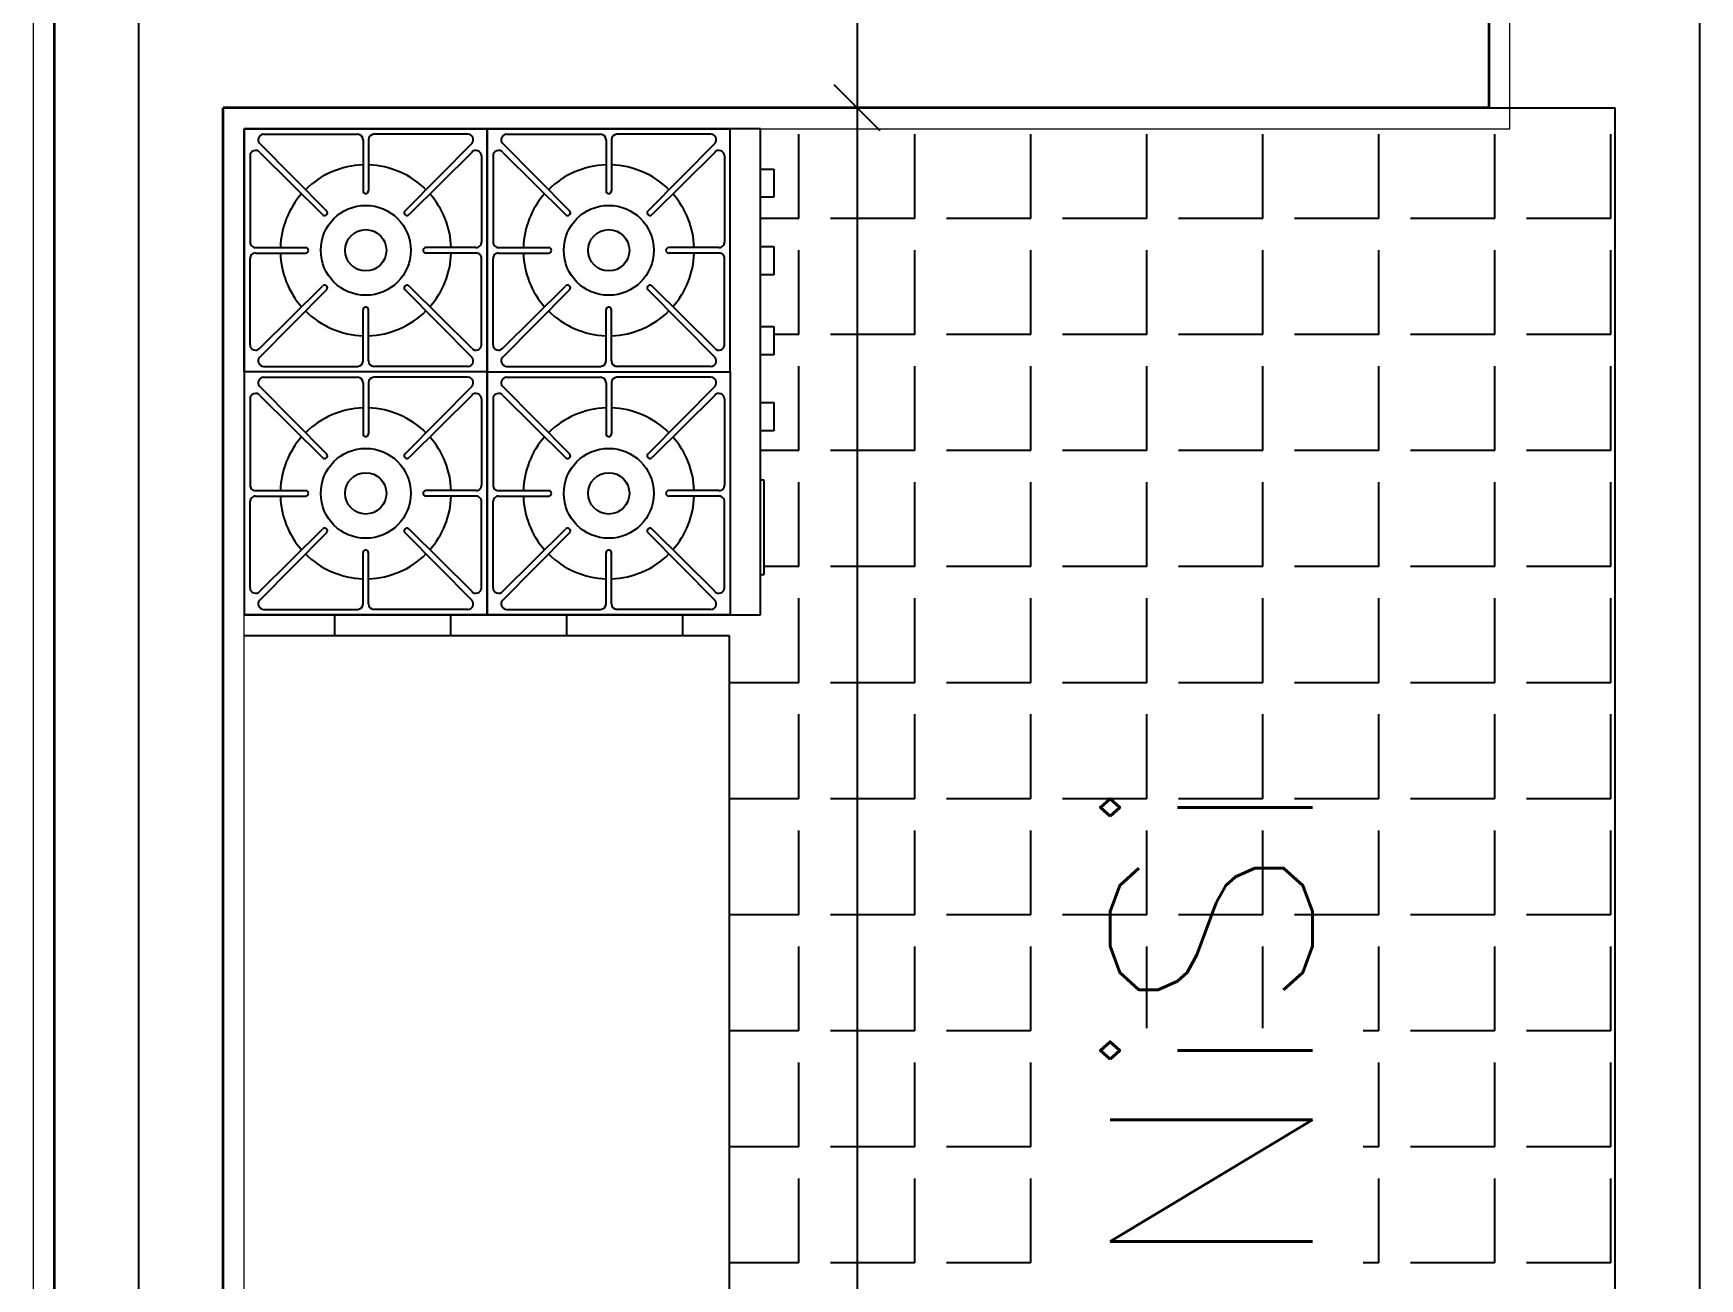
# Model space of a CAD drawing. Header units: inches. Extents: x -7543 to -822, y 102837 to 190349.
# Drawn here: x -834.05326 to -834.01376, y 102837.02543 to 102837.05495 of the extents above; entities that cross this region are included whole.
import ezdxf

# ---------------------------------------------------------------- set-up
doc = ezdxf.new("R2010")
doc.units = ezdxf.units.IN
doc.header["$MEASUREMENT"] = 0
doc.linetypes.add('__ZG_T_P__9', pattern=[22, 1, -10, 1, -10])
doc.linetypes.add('DASHDOTX2', pattern=[2, 1, -0.5, 0, -0.5])
doc.layers.get('0').update_dxf_attribs({"lineweight": 25})
doc.layers.get('Defpoints').update_dxf_attribs({"lineweight": 25})
for name, color, linetype, lineweight in [('AKS', 1, 'Continuous', 25), ('ICOL', 55, 'Continuous', 25), ('İZ DÜŞÜM', 253, 'Continuous', 20), ('SIVA', 150, 'Continuous', 15), ('YAZI', 7, 'Continuous', 25)]:
    doc.layers.add(name, color=color, linetype=linetype, lineweight=lineweight)
doc.layers.add('DUVAR', color=7, linetype='Continuous', lineweight=35, true_color=0xfc4642)
doc.layers.add('TEFRİŞ', color=7, linetype='Continuous', lineweight=25, true_color=0x78462c)
doc.styles.add('TXTX', font='TXTX')

# ---------------------------------------------------------------- blocks, each defined once
blk = doc.blocks.new('_Oblique')
at = {"color": 0, "linetype": 'ByBlock', "lineweight": -2}
blk.add_line((-0.5, -0.5), (0.5, 0.5), dxfattribs=at)

msp = doc.modelspace()

# ---------------------------------------------------------------- linework, layer by layer
at = {"layer": 'AKS', "linetype": 'DASHDOTX2', "ltscale": 10}
for p, q in [((-834.0507611994152, 102836.7345203941), (-834.0507611994152, 102837.2416375468)), ((-834.0137611994153, 102836.7345203941), (-834.0137611994153, 102837.2416375468))]:
    msp.add_line(p, q, dxfattribs=at)
at = {"layer": 'Defpoints', "color": 6}
msp.add_line((-834.0527611648581, 102837.1276839999), (-834.0527611648581, 102836.7776839999), dxfattribs=at)
at = {"layer": 'Defpoints', "color": 3}
for p, q in [((-834.0187611648578, 102837.053184434), (-834.0187611648577, 102837.1256839999)), ((-834.0487611994156, 102836.9756839999), (-834.0487611994156, 102837.053184434)), ((-834.0487611994156, 102837.053184434), (-834.0187611648578, 102837.053184434))]:
    msp.add_line(p, q, dxfattribs=at)
at = {"layer": 'DUVAR'}
for p, q in [((-834.052761199416, 102836.9756839999), (-834.0527611648577, 102837.0936839998)), ((-834.0187611648578, 102837.0776848682), (-834.0187611648578, 102837.053184434)), ((-834.0487611994156, 102836.9756839999), (-834.0487611994156, 102837.053184434)), ((-834.0187611648578, 102837.053184434), (-834.0487611994156, 102837.053184434)), ((-834.0187611648578, 102837.053184434), (-834.0487611994156, 102837.053184434))]:
    msp.add_line(p, q, dxfattribs=at)
at = {"layer": 'ICOL'}
for p, q in [((-834.0337353153116, 102837.0936839998), (-834.0337353153116, 102837.053184434)), ((-834.0337353153116, 102837.053184434), (-834.0337353153116, 102836.9756839999)), ((-834.0187611648578, 102837.053184434), (-834.0157611994156, 102837.053184434)), ((-834.0157611994156, 102836.9826839999), (-834.0157611994156, 102837.053184434)), ((-834.0351135810366, 102837.0505569518), (-834.0351135810366, 102837.0525569518)), ((-834.0323635810366, 102837.0505569518), (-834.0323635810366, 102837.0525569518)), ((-834.0296135810366, 102837.0505569518), (-834.0296135810366, 102837.0525569518)), ((-834.0268635810367, 102837.0505569518), (-834.0268635810367, 102837.0525569518)), ((-834.0241135810367, 102837.0505569518), (-834.0241135810367, 102837.0525569518)), ((-834.0213635810367, 102837.0505569518), (-834.0213635810367, 102837.0525569518)), ((-834.0186135810367, 102837.0505569518), (-834.0186135810367, 102837.0525569518)), ((-834.0158635810367, 102837.0505569518), (-834.0158635810367, 102837.0525569518)), ((-834.0360211994156, 102837.051729404), (-834.035711507108, 102837.051729404)), ((-834.035711507108, 102837.051729404), (-834.035711507108, 102837.0510604889)), ((-834.035711507108, 102837.0510604889), (-834.0360211994156, 102837.0510604889)), ((-834.0351135810366, 102837.0505569518), (-834.0360211994156, 102837.0505569518)), ((-834.0323635810366, 102837.0505569518), (-834.0343635810366, 102837.0505569518)), ((-834.0296135810366, 102837.0505569518), (-834.0316135810367, 102837.0505569518)), ((-834.0268635810367, 102837.0505569518), (-834.0288635810366, 102837.0505569518)), ((-834.0241135810367, 102837.0505569518), (-834.0261135810366, 102837.0505569518)), ((-834.0213635810367, 102837.0505569518), (-834.0233635810366, 102837.0505569518)), ((-834.0186135810367, 102837.0505569518), (-834.0206135810366, 102837.0505569518)), ((-834.0158635810367, 102837.0505569518), (-834.0178635810366, 102837.0505569518)), ((-834.0360211994156, 102837.0498924353), (-834.035711507108, 102837.0498924353)), ((-834.035711507108, 102837.0498924353), (-834.035711507108, 102837.0492235203)), ((-834.0351135810366, 102837.0478069518), (-834.0351135810366, 102837.0498069518)), ((-834.0323635810366, 102837.0478069518), (-834.0323635810366, 102837.0498069518)), ((-834.0296135810366, 102837.0478069518), (-834.0296135810366, 102837.0498069518)), ((-834.0268635810367, 102837.0478069518), (-834.0268635810367, 102837.0498069518)), ((-834.0241135810367, 102837.0478069518), (-834.0241135810367, 102837.0498069518)), ((-834.0213635810367, 102837.0478069518), (-834.0213635810367, 102837.0498069518)), ((-834.0186135810367, 102837.0478069518), (-834.0186135810367, 102837.0498069518)), ((-834.0158635810367, 102837.0478069518), (-834.0158635810367, 102837.0498069518)), ((-834.035711507108, 102837.0492235203), (-834.0360211994156, 102837.0492235203)), ((-834.0360211994156, 102837.0480000317), (-834.035711507108, 102837.0480000317)), ((-834.035711507108, 102837.0480000317), (-834.035711507108, 102837.0473311166)), ((-834.0351135810366, 102837.0478069518), (-834.035711507108, 102837.0478069518)), ((-834.0323635810366, 102837.0478069518), (-834.0343635810366, 102837.0478069518)), ((-834.0296135810366, 102837.0478069518), (-834.0316135810367, 102837.0478069518)), ((-834.0268635810367, 102837.0478069518), (-834.0288635810366, 102837.0478069518)), ((-834.0241135810367, 102837.0478069518), (-834.0261135810366, 102837.0478069518)), ((-834.0213635810367, 102837.0478069518), (-834.0233635810366, 102837.0478069518)), ((-834.0186135810367, 102837.0478069518), (-834.0206135810366, 102837.0478069518)), ((-834.0158635810367, 102837.0478069518), (-834.0178635810366, 102837.0478069518)), ((-834.035711507108, 102837.0473311166), (-834.0360211994156, 102837.0473311166)), ((-834.0351135810366, 102837.0450569518), (-834.0351135810366, 102837.0470569518)), ((-834.0323635810366, 102837.0450569518), (-834.0323635810366, 102837.0470569518)), ((-834.0296135810366, 102837.0450569518), (-834.0296135810366, 102837.0470569518)), ((-834.0268635810367, 102837.0450569518), (-834.0268635810367, 102837.0470569518)), ((-834.0241135810367, 102837.0450569518), (-834.0241135810367, 102837.0470569518)), ((-834.0213635810367, 102837.0450569518), (-834.0213635810367, 102837.0470569518)), ((-834.0186135810367, 102837.0450569518), (-834.0186135810367, 102837.0470569518)), ((-834.0158635810367, 102837.0450569518), (-834.0158635810367, 102837.0470569518)), ((-834.0360211994156, 102837.0461982278), (-834.035711507108, 102837.0461982278)), ((-834.035711507108, 102837.0461982278), (-834.035711507108, 102837.0455293127)), ((-834.035711507108, 102837.0455293127), (-834.0360211994156, 102837.0455293127)), ((-834.0351135810366, 102837.0450569518), (-834.0360211994156, 102837.0450569518)), ((-834.0323635810366, 102837.0450569518), (-834.0343635810366, 102837.0450569518)), ((-834.0296135810366, 102837.0450569518), (-834.0316135810367, 102837.0450569518)), ((-834.0268635810367, 102837.0450569518), (-834.0288635810366, 102837.0450569518)), ((-834.0241135810367, 102837.0450569518), (-834.0261135810366, 102837.0450569518)), ((-834.0213635810367, 102837.0450569518), (-834.0233635810366, 102837.0450569518)), ((-834.0186135810367, 102837.0450569518), (-834.0206135810366, 102837.0450569518)), ((-834.0158635810367, 102837.0450569518), (-834.0178635810366, 102837.0450569518)), ((-834.035935965038, 102837.0443585713), (-834.0360211994156, 102837.0443585713)), ((-834.035935965038, 102837.042119464), (-834.035935965038, 102837.0443585713)), ((-834.0351135810366, 102837.0423069518), (-834.0351135810366, 102837.0443069518)), ((-834.0323635810366, 102837.0423069518), (-834.0323635810366, 102837.0443069518)), ((-834.0296135810366, 102837.0423069518), (-834.0296135810366, 102837.0443069518)), ((-834.0268635810367, 102837.0423069518), (-834.0268635810367, 102837.0443069518)), ((-834.0241135810367, 102837.0423069518), (-834.0241135810367, 102837.0443069518)), ((-834.0213635810367, 102837.0423069518), (-834.0213635810367, 102837.0443069518)), ((-834.0186135810367, 102837.0423069518), (-834.0186135810367, 102837.0443069518)), ((-834.0158635810367, 102837.0423069518), (-834.0158635810367, 102837.0443069518)), ((-834.0360211994156, 102837.042119464), (-834.035935965038, 102837.042119464)), ((-834.0351135810366, 102837.0423069518), (-834.035935965038, 102837.0423069518)), ((-834.0323635810366, 102837.0423069518), (-834.0343635810366, 102837.0423069518)), ((-834.0296135810366, 102837.0423069518), (-834.0316135810367, 102837.0423069518)), ((-834.0268635810367, 102837.0423069518), (-834.0288635810366, 102837.0423069518)), ((-834.0241135810367, 102837.0423069518), (-834.0261135810366, 102837.0423069518)), ((-834.0213635810367, 102837.0423069518), (-834.0233635810366, 102837.0423069518)), ((-834.0186135810367, 102837.0423069518), (-834.0206135810366, 102837.0423069518)), ((-834.0158635810367, 102837.0423069518), (-834.0178635810366, 102837.0423069518)), ((-834.0351135810366, 102837.0395569518), (-834.0351135810366, 102837.0415569518)), ((-834.0323635810366, 102837.0395569518), (-834.0323635810366, 102837.0415569518)), ((-834.0296135810366, 102837.0395569518), (-834.0296135810366, 102837.0415569518)), ((-834.0268635810367, 102837.0395569518), (-834.0268635810367, 102837.0415569518)), ((-834.0241135810367, 102837.0395569518), (-834.0241135810367, 102837.0415569518)), ((-834.0213635810367, 102837.0395569518), (-834.0213635810367, 102837.0415569518)), ((-834.0186135810367, 102837.0395569518), (-834.0186135810367, 102837.0415569518)), ((-834.0158635810367, 102837.0395569518), (-834.0158635810367, 102837.0415569518)), ((-834.0461135810367, 102837.0406642398), (-834.0461135810367, 102837.041164434)), ((-834.0433635810366, 102837.0406642398), (-834.0433635810366, 102837.041164434)), ((-834.0406135810367, 102837.0406642398), (-834.0406135810367, 102837.041164434)), ((-834.0378635810366, 102837.0406642398), (-834.0378635810366, 102837.041164434)), ((-834.0351135810366, 102837.0395569518), (-834.0367611994157, 102837.0395569518)), ((-834.0323635810366, 102837.0395569518), (-834.0343635810366, 102837.0395569518)), ((-834.0296135810366, 102837.0395569518), (-834.0316135810367, 102837.0395569518)), ((-834.0268635810367, 102837.0395569518), (-834.0288635810366, 102837.0395569518)), ((-834.0241135810367, 102837.0395569518), (-834.0261135810366, 102837.0395569518)), ((-834.0213635810367, 102837.0395569518), (-834.0233635810366, 102837.0395569518)), ((-834.0186135810367, 102837.0395569518), (-834.0206135810366, 102837.0395569518)), ((-834.0158635810367, 102837.0395569518), (-834.0178635810366, 102837.0395569518)), ((-834.0351135810366, 102837.0368069518), (-834.0351135810366, 102837.0388069518)), ((-834.0323635810366, 102837.0368069518), (-834.0323635810366, 102837.0388069518)), ((-834.0296135810366, 102837.0368069518), (-834.0296135810366, 102837.0388069518)), ((-834.0268635810367, 102837.0368069518), (-834.0268635810367, 102837.0388069518)), ((-834.0241135810367, 102837.0368069518), (-834.0241135810367, 102837.0388069518)), ((-834.0213635810367, 102837.0368069518), (-834.0213635810367, 102837.0388069518)), ((-834.0186135810367, 102837.0368069518), (-834.0186135810367, 102837.0388069518)), ((-834.0158635810367, 102837.0368069518), (-834.0158635810367, 102837.0388069518)), ((-834.0351135810366, 102837.0368069518), (-834.0367611994157, 102837.0368069518)), ((-834.0323635810366, 102837.0368069518), (-834.0343635810366, 102837.0368069518)), ((-834.0296135810366, 102837.0368069518), (-834.0316135810367, 102837.0368069518)), ((-834.0268635810367, 102837.0368069518), (-834.0288635810366, 102837.0368069518)), ((-834.0241135810367, 102837.0368069518), (-834.0261135810366, 102837.0368069518)), ((-834.0213635810367, 102837.0368069518), (-834.0233635810366, 102837.0368069518)), ((-834.0186135810367, 102837.0368069518), (-834.0206135810366, 102837.0368069518)), ((-834.0158635810367, 102837.0368069518), (-834.0178635810366, 102837.0368069518)), ((-834.0351135810366, 102837.0340569518), (-834.0351135810366, 102837.0360569518)), ((-834.0323635810366, 102837.0340569518), (-834.0323635810366, 102837.0360569518)), ((-834.0296135810366, 102837.0340569518), (-834.0296135810366, 102837.0360569518)), ((-834.0268635810367, 102837.0340569518), (-834.0268635810367, 102837.0360569518)), ((-834.0241135810367, 102837.0340569518), (-834.0241135810367, 102837.0360569518)), ((-834.0213635810367, 102837.0340569518), (-834.0213635810367, 102837.0360569518)), ((-834.0186135810367, 102837.0340569518), (-834.0186135810367, 102837.0360569518)), ((-834.0158635810367, 102837.0340569518), (-834.0158635810367, 102837.0360569518)), ((-834.0351135810366, 102837.0340569518), (-834.0367611994157, 102837.0340569518)), ((-834.0323635810366, 102837.0340569518), (-834.0343635810366, 102837.0340569518)), ((-834.0296135810366, 102837.0340569518), (-834.0316135810367, 102837.0340569518)), ((-834.0268635810367, 102837.0340569518), (-834.0288635810366, 102837.0340569518)), ((-834.0241135810367, 102837.0340569518), (-834.0261135810366, 102837.0340569518)), ((-834.0213635810367, 102837.0340569518), (-834.0233635810366, 102837.0340569518)), ((-834.0186135810367, 102837.0340569518), (-834.0206135810366, 102837.0340569518)), ((-834.0158635810367, 102837.0340569518), (-834.0178635810366, 102837.0340569518)), ((-834.0351135810366, 102837.0313069518), (-834.0351135810366, 102837.0333069518)), ((-834.0323635810366, 102837.0313069518), (-834.0323635810366, 102837.0333069518)), ((-834.0296135810366, 102837.0313069518), (-834.0296135810366, 102837.0333069518)), ((-834.0268635810367, 102837.0313652505), (-834.0268635810367, 102837.0333069518)), ((-834.0241135810367, 102837.0313652505), (-834.0241135810367, 102837.0333069518)), ((-834.0213635810367, 102837.0313069518), (-834.0213635810367, 102837.0333069518)), ((-834.0186135810367, 102837.0313069518), (-834.0186135810367, 102837.0333069518)), ((-834.0158635810367, 102837.0313069518), (-834.0158635810367, 102837.0333069518)), ((-834.0351135810366, 102837.0313069518), (-834.0367611994157, 102837.0313069518)), ((-834.0323635810366, 102837.0313069518), (-834.0343635810366, 102837.0313069518)), ((-834.0296135810366, 102837.0313069518), (-834.0316135810367, 102837.0313069518)), ((-834.0213635810367, 102837.0313069518), (-834.0217375820204, 102837.0313069518)), ((-834.0186135810367, 102837.0313069518), (-834.0206135810366, 102837.0313069518)), ((-834.0158635810367, 102837.0313069518), (-834.0178635810366, 102837.0313069518)), ((-834.0351135810366, 102837.0285569518), (-834.0351135810366, 102837.0305569518)), ((-834.0323635810366, 102837.0285569518), (-834.0323635810366, 102837.0305569518)), ((-834.0296135810366, 102837.0285569518), (-834.0296135810366, 102837.0305569518)), ((-834.0213635810367, 102837.0285569518), (-834.0213635810367, 102837.0305569518)), ((-834.0186135810367, 102837.0285569518), (-834.0186135810367, 102837.0305569518)), ((-834.0158635810367, 102837.0285569518), (-834.0158635810367, 102837.0305569518)), ((-834.0351135810366, 102837.0285569518), (-834.0367611994157, 102837.0285569518)), ((-834.0323635810366, 102837.0285569518), (-834.0343635810366, 102837.0285569518)), ((-834.0296135810366, 102837.0285569518), (-834.0316135810367, 102837.0285569518)), ((-834.0213635810367, 102837.0285569518), (-834.0217375820204, 102837.0285569518)), ((-834.0186135810367, 102837.0285569518), (-834.0206135810366, 102837.0285569518)), ((-834.0158635810367, 102837.0285569518), (-834.0178635810366, 102837.0285569518)), ((-834.0351135810366, 102837.0258069518), (-834.0351135810366, 102837.0278069518)), ((-834.0323635810366, 102837.0258069518), (-834.0323635810366, 102837.0278069518)), ((-834.0296135810366, 102837.0258069518), (-834.0296135810366, 102837.0278069518)), ((-834.0213635810367, 102837.0258069518), (-834.0213635810367, 102837.0278069518)), ((-834.0186135810367, 102837.0258069518), (-834.0186135810367, 102837.0278069518)), ((-834.0158635810367, 102837.0258069518), (-834.0158635810367, 102837.0278069518)), ((-834.0351135810366, 102837.0258069518), (-834.0367611994157, 102837.0258069518)), ((-834.0323635810366, 102837.0258069518), (-834.0343635810366, 102837.0258069518)), ((-834.0296135810366, 102837.0258069518), (-834.0316135810367, 102837.0258069518)), ((-834.0213635810367, 102837.0258069518), (-834.0217375820204, 102837.0258069518)), ((-834.0186135810367, 102837.0258069518), (-834.0206135810366, 102837.0258069518)), ((-834.0158635810367, 102837.0258069518), (-834.0178635810366, 102837.0258069518))]:
    msp.add_line(p, q, dxfattribs=at)
at = {"layer": 'ICOL', "color": 53}
for p in [(-834.0302484551996, 102837.053184434), (-834.0309129251887, 102837.053184434)]:
    msp.add_line(p, (-834.0345753153116, 102837.053184434), dxfattribs=at)
at = {"layer": 'İZ DÜŞÜM', "linetype": '__ZG_T_P__9'}
for p, q in [((-834.052761199414, 102837.1276839999), (-834.052761199414, 102836.7776839999)), ((-834.0527611994144, 102837.1276839999), (-834.0527611994144, 102836.7776839999))]:
    msp.add_line(p, q, dxfattribs=at)
at = {"layer": 'SIVA'}
for p, q in [((-834.0532611994159, 102837.0981838212), (-834.0532611994159, 102836.9701839999)), ((-834.018261164858, 102837.052684434), (-834.018261164858, 102837.0781848682)), ((-834.048261199416, 102836.9761838212), (-834.048261199416, 102837.052684434)), ((-834.048261199416, 102837.052684434), (-834.018261164858, 102837.052684434)), ((-834.0482611994156, 102837.052684434), (-834.0182611648577, 102837.052684434))]:
    msp.add_line(p, q, dxfattribs=at)
at = {"layer": 'TEFRİŞ'}
for p, q in [((-834.0425011994156, 102837.052684434), (-834.0482611994156, 102837.052684434)), ((-834.0482611994156, 102837.052684434), (-834.0482611994156, 102837.041164434)), ((-834.0360211994156, 102837.052684434), (-834.0482611994156, 102837.052684434)), ((-834.0482611994156, 102837.046924434), (-834.0482611994156, 102837.052684434)), ((-834.0482611994156, 102837.052684434), (-834.0425011994156, 102837.052684434)), ((-834.0482611994156, 102837.046924434), (-834.0482611994156, 102837.052684434)), ((-834.0482611994156, 102837.052684434), (-834.0425011994156, 102837.052684434)), ((-834.0478023320536, 102837.0525547045), (-834.045575793637, 102837.0525547045)), ((-834.0454460641517, 102837.052424975), (-834.0454460641517, 102837.0512139396)), ((-834.0453163346665, 102837.052424975), (-834.0453163346665, 102837.0512139396)), ((-834.0453163346795, 102837.052424975), (-834.0453163346795, 102837.0512139396)), ((-834.0429600667775, 102837.0525547045), (-834.0451866051941, 102837.0525547045)), ((-834.0425011994156, 102837.046924434), (-834.0425011994156, 102837.052684434)), ((-834.0425011994156, 102837.046924434), (-834.0425011994156, 102837.052684434)), ((-834.0425011994156, 102837.052684434), (-834.0367411994156, 102837.052684434)), ((-834.0425011994156, 102837.052684434), (-834.0425011994156, 102837.046924434)), ((-834.0367411994156, 102837.052684434), (-834.0425011994156, 102837.052684434)), ((-834.0425011994156, 102837.052684434), (-834.0425011994156, 102837.046924434)), ((-834.0367411994156, 102837.052684434), (-834.0425011994156, 102837.052684434)), ((-834.0425011994156, 102837.052684434), (-834.0425011994156, 102837.046924434)), ((-834.0425011994156, 102837.052684434), (-834.0425011994156, 102837.046924434)), ((-834.0420423320536, 102837.0525547045), (-834.039815793637, 102837.0525547045)), ((-834.0396860641647, 102837.052424975), (-834.0396860641647, 102837.0512139396)), ((-834.0396860641517, 102837.052424975), (-834.0396860641517, 102837.0512139396)), ((-834.0395563346794, 102837.052424975), (-834.0395563346794, 102837.0512139396)), ((-834.0372000667775, 102837.0525547045), (-834.0394266051942, 102837.0525547045)), ((-834.0367411994156, 102837.046924434), (-834.0367411994156, 102837.052684434)), ((-834.0367411994156, 102837.046924434), (-834.0367411994156, 102837.052684434)), ((-834.0360211994156, 102837.041164434), (-834.0360211994156, 102837.052684434)), ((-834.0481239002804, 102837.0520427545), (-834.0481239002804, 102837.0499990243)), ((-834.0479033348154, 102837.0523435774), (-834.0463056540455, 102837.0507357401)), ((-834.0478931680334, 102837.0521241363), (-834.0464066889801, 102837.0506543425)), ((-834.0428590640157, 102837.0523435774), (-834.0444567447857, 102837.0507357401)), ((-834.0428692307978, 102837.0521241363), (-834.0443557098511, 102837.0506543425)), ((-834.0426384985507, 102837.0520427545), (-834.0426384985507, 102837.0499990243)), ((-834.0423639002804, 102837.0520427545), (-834.0423639002804, 102837.0499990243)), ((-834.0421433348154, 102837.0523435774), (-834.0405456540454, 102837.0507357401)), ((-834.0421331680334, 102837.0521241363), (-834.0406466889801, 102837.0506543425)), ((-834.0370990640158, 102837.0523435774), (-834.0386967447857, 102837.0507357401)), ((-834.0371092307978, 102837.0521241363), (-834.038595709851, 102837.0506543425)), ((-834.0368784985508, 102837.0520427545), (-834.0368784985508, 102837.0499990243)), ((-834.0463154724389, 102837.0506445241), (-834.0463155041189, 102837.0506445241)), ((-834.0444469263922, 102837.0506445241), (-834.0444468947122, 102837.0506445241)), ((-834.040555472439, 102837.0506445241), (-834.0405555041189, 102837.0506445241)), ((-834.0386869263922, 102837.0506445241), (-834.0386868947122, 102837.0506445241)), ((-834.0481239002804, 102837.0475661056), (-834.0481239002804, 102837.0496098358)), ((-834.0479941707952, 102837.0498692948), (-834.0468031604171, 102837.0498692948)), ((-834.0479941707952, 102837.0497395653), (-834.0468031604171, 102837.0497395653)), ((-834.042768228036, 102837.0498692948), (-834.043959238414, 102837.0498692948)), ((-834.042768228036, 102837.0497395653), (-834.043959238414, 102837.0497395653)), ((-834.0426384985507, 102837.0475661056), (-834.0426384985507, 102837.0496098358)), ((-834.0423639002804, 102837.0475661056), (-834.0423639002804, 102837.0496098358)), ((-834.0422341707952, 102837.0498692948), (-834.0410431604172, 102837.0498692948)), ((-834.0422341707952, 102837.0497395653), (-834.0410431604172, 102837.0497395653)), ((-834.037008228036, 102837.0498692948), (-834.038199238414, 102837.0498692948)), ((-834.037008228036, 102837.0497395653), (-834.038199238414, 102837.0497395653)), ((-834.0368784985508, 102837.0475661056), (-834.0368784985508, 102837.0496098358)), ((-834.0479033348154, 102837.0472652827), (-834.0463056540455, 102837.04887312)), ((-834.0478931680334, 102837.0474847238), (-834.0464066889801, 102837.0489545176)), ((-834.0463154724389, 102837.048964336), (-834.0463155041189, 102837.048964336)), ((-834.0428590640157, 102837.0472652827), (-834.0444567447857, 102837.04887312)), ((-834.0444469263922, 102837.048964336), (-834.0444468947122, 102837.048964336)), ((-834.0428692307978, 102837.0474847238), (-834.0443557098511, 102837.0489545176)), ((-834.0421433348154, 102837.0472652827), (-834.0405456540454, 102837.04887312)), ((-834.0421331680334, 102837.0474847238), (-834.0406466889801, 102837.0489545176)), ((-834.040555472439, 102837.048964336), (-834.0405555041189, 102837.048964336)), ((-834.0370990640158, 102837.0472652827), (-834.0386967447857, 102837.04887312)), ((-834.0386869263922, 102837.048964336), (-834.0386868947122, 102837.048964336)), ((-834.0371092307978, 102837.0474847238), (-834.038595709851, 102837.0489545176)), ((-834.0454460641517, 102837.047183893), (-834.0454460641517, 102837.0483949205)), ((-834.0453163346665, 102837.047183893), (-834.0453163346665, 102837.0483949205)), ((-834.0453163346795, 102837.047183893), (-834.0453163346795, 102837.0483949205)), ((-834.0396860641647, 102837.047183893), (-834.0396860641647, 102837.0483949205)), ((-834.0396860641517, 102837.047183893), (-834.0396860641517, 102837.0483949205)), ((-834.0395563346794, 102837.047183893), (-834.0395563346794, 102837.0483949205)), ((-834.0425011994156, 102837.046924434), (-834.0482611994156, 102837.046924434)), ((-834.0482611994156, 102837.046924434), (-834.0482611994156, 102837.041164434)), ((-834.0425011994156, 102837.046924434), (-834.0482611994156, 102837.046924434)), ((-834.0482611994156, 102837.046924434), (-834.0482611994156, 102837.041164434)), ((-834.0425011994156, 102837.046924434), (-834.0482611994156, 102837.046924434)), ((-834.0425011994156, 102837.046924434), (-834.0482611994156, 102837.046924434)), ((-834.0478023320536, 102837.0470541635), (-834.045575793637, 102837.0470541635)), ((-834.0429600667775, 102837.0470541635), (-834.0451866051941, 102837.0470541635)), ((-834.0425011994156, 102837.046924434), (-834.0425011994156, 102837.041164434)), ((-834.0425011994156, 102837.046924434), (-834.0425011994156, 102837.041164434)), ((-834.0425011994156, 102837.046924434), (-834.0367411994156, 102837.046924434)), ((-834.0425011994156, 102837.046924434), (-834.0367411994156, 102837.046924434)), ((-834.0425011994156, 102837.041164434), (-834.0425011994156, 102837.046924434)), ((-834.0425011994156, 102837.046924434), (-834.0367411994156, 102837.046924434)), ((-834.0425011994156, 102837.041164434), (-834.0425011994156, 102837.046924434)), ((-834.0425011994156, 102837.046924434), (-834.0367411994156, 102837.046924434)), ((-834.0425011994156, 102837.041164434), (-834.0425011994156, 102837.046924434)), ((-834.0425011994156, 102837.041164434), (-834.0425011994156, 102837.046924434)), ((-834.0420423320536, 102837.0470541635), (-834.039815793637, 102837.0470541635)), ((-834.0372000667775, 102837.0470541635), (-834.0394266051942, 102837.0470541635)), ((-834.0367411994156, 102837.046924434), (-834.0367411994156, 102837.041164434)), ((-834.0367411994156, 102837.046924434), (-834.0367411994156, 102837.041164434)), ((-834.0479033348154, 102837.0465835853), (-834.0463056540455, 102837.044975748)), ((-834.0478023320536, 102837.0467947045), (-834.045575793637, 102837.0467947045)), ((-834.0454460641517, 102837.046664975), (-834.0454460641517, 102837.0454539475)), ((-834.0453163346795, 102837.046664975), (-834.0453163346795, 102837.0454539475)), ((-834.0453163346665, 102837.046664975), (-834.0453163346665, 102837.0454539475)), ((-834.0429600667775, 102837.0467947045), (-834.0451866051941, 102837.0467947045)), ((-834.0428590640157, 102837.0465835853), (-834.0444567447857, 102837.044975748)), ((-834.0421433348154, 102837.0465835853), (-834.0405456540454, 102837.044975748)), ((-834.0420423320536, 102837.0467947045), (-834.039815793637, 102837.0467947045)), ((-834.0396860641647, 102837.046664975), (-834.0396860641647, 102837.0454539475)), ((-834.0396860641517, 102837.046664975), (-834.0396860641517, 102837.0454539475)), ((-834.0395563346794, 102837.046664975), (-834.0395563346794, 102837.0454539475)), ((-834.0372000667775, 102837.0467947045), (-834.0394266051942, 102837.0467947045)), ((-834.0370990640158, 102837.0465835853), (-834.0386967447857, 102837.044975748)), ((-834.0481239002804, 102837.0462827624), (-834.0481239002804, 102837.0442390322)), ((-834.0478931680334, 102837.0463641442), (-834.0464066889801, 102837.0448943504)), ((-834.0428692307978, 102837.0463641442), (-834.0443557098511, 102837.0448943504)), ((-834.0426384985507, 102837.0462827624), (-834.0426384985507, 102837.0442390322)), ((-834.0423639002804, 102837.0462827624), (-834.0423639002804, 102837.0442390322)), ((-834.0421331680334, 102837.0463641442), (-834.0406466889801, 102837.0448943504)), ((-834.0371092307978, 102837.0463641442), (-834.038595709851, 102837.0448943504)), ((-834.0368784985508, 102837.0462827624), (-834.0368784985508, 102837.0442390322)), ((-834.0463154724389, 102837.044884532), (-834.0463155041189, 102837.044884532)), ((-834.0444469263922, 102837.044884532), (-834.0444468947122, 102837.044884532)), ((-834.040555472439, 102837.044884532), (-834.0405555041189, 102837.044884532)), ((-834.0386869263922, 102837.044884532), (-834.0386868947122, 102837.044884532)), ((-834.0479941707952, 102837.0441093027), (-834.0468031604171, 102837.0441093027)), ((-834.042768228036, 102837.0441093027), (-834.043959238414, 102837.0441093027)), ((-834.0422341707952, 102837.0441093027), (-834.0410431604172, 102837.0441093027)), ((-834.037008228036, 102837.0441093027), (-834.038199238414, 102837.0441093027)), ((-834.0481239002804, 102837.0418061135), (-834.0481239002804, 102837.0438498437)), ((-834.0479941707952, 102837.0439795732), (-834.0468031604171, 102837.0439795732)), ((-834.042768228036, 102837.0439795732), (-834.043959238414, 102837.0439795732)), ((-834.0426384985507, 102837.0418061135), (-834.0426384985507, 102837.0438498437)), ((-834.0423639002804, 102837.0418061135), (-834.0423639002804, 102837.0438498437)), ((-834.0422341707952, 102837.0439795732), (-834.0410431604172, 102837.0439795732)), ((-834.037008228036, 102837.0439795732), (-834.038199238414, 102837.0439795732)), ((-834.0368784985508, 102837.0418061135), (-834.0368784985508, 102837.0438498437)), ((-834.0479033348154, 102837.0415052906), (-834.0463056540455, 102837.0431131279)), ((-834.0478931680334, 102837.0417247317), (-834.0464066889801, 102837.0431945255)), ((-834.0463154724389, 102837.0432043439), (-834.0463155041189, 102837.0432043439)), ((-834.0428590640157, 102837.0415052906), (-834.0444567447857, 102837.0431131279)), ((-834.0444469263922, 102837.0432043439), (-834.0444468947122, 102837.0432043439)), ((-834.0428692307978, 102837.0417247317), (-834.0443557098511, 102837.0431945255)), ((-834.0421433348154, 102837.0415052906), (-834.0405456540454, 102837.0431131279)), ((-834.0421331680334, 102837.0417247317), (-834.0406466889801, 102837.0431945255)), ((-834.040555472439, 102837.0432043439), (-834.0405555041189, 102837.0432043439)), ((-834.0370990640158, 102837.0415052906), (-834.0386967447857, 102837.0431131279)), ((-834.0386869263922, 102837.0432043439), (-834.0386868947122, 102837.0432043439)), ((-834.0371092307978, 102837.0417247317), (-834.038595709851, 102837.0431945255)), ((-834.0454460641517, 102837.041423893), (-834.0454460641517, 102837.0426349284)), ((-834.0453163346795, 102837.041423893), (-834.0453163346795, 102837.0426349284)), ((-834.0453163346665, 102837.041423893), (-834.0453163346665, 102837.0426349284)), ((-834.0396860641647, 102837.041423893), (-834.0396860641647, 102837.0426349284)), ((-834.0396860641517, 102837.041423893), (-834.0396860641517, 102837.0426349284)), ((-834.0395563346794, 102837.041423893), (-834.0395563346794, 102837.0426349284)), ((-834.0425011994156, 102837.041164434), (-834.0482611994156, 102837.041164434)), ((-834.0482611994156, 102837.041164434), (-834.0360211994156, 102837.041164434)), ((-834.0482611994156, 102837.041164434), (-834.0425011994156, 102837.041164434)), ((-834.0482611994156, 102837.041164434), (-834.0425011994156, 102837.041164434)), ((-834.0478023320536, 102837.0412941635), (-834.045575793637, 102837.0412941635)), ((-834.0429600667775, 102837.0412941635), (-834.0451866051941, 102837.0412941635)), ((-834.0425011994156, 102837.041164434), (-834.0367411994156, 102837.041164434)), ((-834.0367411994156, 102837.041164434), (-834.0425011994156, 102837.041164434)), ((-834.0367411994156, 102837.041164434), (-834.0425011994156, 102837.041164434)), ((-834.0420423320536, 102837.0412941635), (-834.039815793637, 102837.0412941635)), ((-834.0372000667775, 102837.0412941635), (-834.0394266051942, 102837.0412941635)), ((-834.0367611994157, 102837.0406642398), (-834.0482611994156, 102837.0406642398)), ((-834.0367611994157, 102836.9761839999), (-834.0367611994157, 102837.0406642398))]:
    msp.add_line(p, q, dxfattribs=at)
for centre, radius in [((-834.0453811994156, 102837.04980443), 0.001065560549462061), ((-834.0396211994156, 102837.04980443), 0.001065560549462061), ((-834.0453811994156, 102837.04980443), 0.0004895605494620613), ((-834.0396211994156, 102837.04980443), 0.0004895605494620613), ((-834.0453811994156, 102837.0440444379), 0.001065560549462061), ((-834.0396211994156, 102837.0440444379), 0.001065560549462061), ((-834.0453811994156, 102837.0440444379), 0.0004895605494620613), ((-834.0396211994156, 102837.0440444379), 0.0004895605494620613)]:
    msp.add_circle(centre, radius, dxfattribs=at)
for centre, radius, start, end in [((-834.0478023320536, 102837.052424975), 0.0001297294852890166, 89.99999500067693, 218.8519990190835), ((-834.045575793637, 102837.052424975), 0.0001297294852890166, 359.9999991662367, 89.99999500067693), ((-834.0451866051941, 102837.052424975), 0.0001297294852890166, 90.00000499932307, 180.0000008337633), ((-834.0429600667775, 102837.052424975), 0.0001297294852890166, 321.1480009809165, 90.00000499932307), ((-834.0420423320536, 102837.052424975), 0.0001297294852890166, 89.99999500067693, 218.8519990190835), ((-834.039815793637, 102837.052424975), 0.0001297294852890166, 359.9999991662367, 89.99999500067693), ((-834.0394266051942, 102837.052424975), 0.0001297294852890166, 90.00000499932307, 180.0000008337633), ((-834.0372000667775, 102837.052424975), 0.0001297294852890166, 321.1480009809165, 90.00000499932307), ((-834.0479941707952, 102837.0520427545), 0.0001297294852890166, 38.85200005879613, 179.9999970818284), ((-834.042768228036, 102837.0520427545), 0.0001297294852890166, 2.918171642460836e-06, 141.1479999412039), ((-834.0422341707952, 102837.0520427545), 0.0001297294852890166, 38.85200005879613, 179.9999970818284), ((-834.037008228036, 102837.0520427545), 0.0001297294852890166, 2.918171642460836e-06, 141.1479999412039), ((-834.0453811994156, 102837.04980443), 0.002025560549462061, 91.83510244293656, 134.7989496173908), ((-834.0453811994156, 102837.04980443), 0.002025560549462061, 45.2010503826092, 88.16489719585789), ((-834.0396211994156, 102837.04980443), 0.002025560549462061, 91.8351028041421, 134.7989496173908), ((-834.0396211994156, 102837.04980443), 0.002025560549462061, 45.2010503826092, 88.16489755706343), ((-834.0453811994156, 102837.0512139396), 6.48647361580347e-05, 179.9999970818284, 270), ((-834.0453811994156, 102837.0512139396), 6.48647361580347e-05, 270, 359.9999991662367), ((-834.0396211994156, 102837.0512139396), 6.48647361580347e-05, 180.0000008337633, 270), ((-834.0396211994156, 102837.0512139396), 6.48647361580347e-05, 270, 2.918171642460836e-06), ((-834.0453811994156, 102837.04980443), 0.002025560549462061, 138.6252426091343, 178.1648975180617), ((-834.0453811994156, 102837.04980443), 0.002025560549462061, 1.835102481938255, 41.3747573908657), ((-834.0396211994156, 102837.04980443), 0.002025560549462061, 138.6252426091343, 178.1648975180617), ((-834.0396211994156, 102837.04980443), 0.002025560549462061, 1.835102481938255, 41.3747573908657), ((-834.0463561712728, 102837.0506950413), 6.48647361580347e-05, 218.8595531039932, 308.8529199918485), ((-834.0463561712728, 102837.0506950413), 6.48647361580347e-05, 308.8643129162804, 38.846535925563), ((-834.0444062275583, 102837.0506950413), 6.48647361580347e-05, 141.153464074437, 231.1356870837197), ((-834.0444062275583, 102837.0506950413), 6.48647361580347e-05, 231.1470800081514, 321.1404468960068), ((-834.0405961712728, 102837.0506950413), 6.48647361580347e-05, 218.8595531039932, 308.8529199918485), ((-834.0405961712728, 102837.0506950413), 6.48647361580347e-05, 308.8643129162804, 38.846535925563), ((-834.0386462275584, 102837.0506950413), 6.48647361580347e-05, 141.153464074437, 231.1356870837197), ((-834.0386462275584, 102837.0506950413), 6.48647361580347e-05, 231.1470800081514, 321.1404468960068), ((-834.0479941707952, 102837.0499990243), 0.0001297294852890166, 179.9999970818284, 270), ((-834.042768228036, 102837.0499990243), 0.0001297294852890166, 270, 2.918171642460836e-06), ((-834.0422341707952, 102837.0499990243), 0.0001297294852890166, 179.9999970818284, 270), ((-834.037008228036, 102837.0499990243), 0.0001297294852890166, 270, 2.918171642460836e-06), ((-834.0479941707952, 102837.0496098358), 0.0001297294852890166, 89.99999500067693, 179.9999970818284), ((-834.0453811994156, 102837.04980443), 0.002025560549462061, 181.8351028990337, 221.3747573908657), ((-834.0468031604171, 102837.04980443), 6.48647361580347e-05, 359.9999991662367, 89.99999500067693), ((-834.0468031604171, 102837.04980443), 6.48647361580347e-05, 270, 359.9999991662367), ((-834.043959238414, 102837.04980443), 6.48647361580347e-05, 90.00000499932307, 180.0000008337633), ((-834.043959238414, 102837.04980443), 6.48647361580347e-05, 180.0000008337633, 270), ((-834.0453811994156, 102837.04980443), 0.002025560549462061, 318.6252426091343, 358.1648971009663), ((-834.042768228036, 102837.0496098358), 0.0001297294852890166, 2.918171642460836e-06, 90.00000499932307), ((-834.0422341707952, 102837.0496098358), 0.0001297294852890166, 89.99999500067693, 179.9999970818284), ((-834.0396211994156, 102837.04980443), 0.002025560549462061, 181.8351028990337, 221.3747573908657), ((-834.0410431604172, 102837.04980443), 6.48647361580347e-05, 359.9999991662367, 89.99999500067693), ((-834.0410431604172, 102837.04980443), 6.48647361580347e-05, 270, 359.9999991662367), ((-834.038199238414, 102837.04980443), 6.48647361580347e-05, 90.00000499932307, 180.0000008337633), ((-834.038199238414, 102837.04980443), 6.48647361580347e-05, 180.0000008337633, 270), ((-834.0396211994156, 102837.04980443), 0.002025560549462061, 318.6252426091343, 358.1648971009663), ((-834.037008228036, 102837.0496098358), 0.0001297294852890166, 2.918171642460836e-06, 90.00000499932307), ((-834.0463561712728, 102837.0489138188), 6.48647361580347e-05, 51.14708000815149, 141.1404468960067), ((-834.0463561712728, 102837.0489138188), 6.48647361580347e-05, 321.153464074437, 51.13568708371967), ((-834.0444062275583, 102837.0489138188), 6.48647361580347e-05, 128.8643129162803, 218.846535925563), ((-834.0444062275583, 102837.0489138188), 6.48647361580347e-05, 38.85955310399326, 128.8529199918485), ((-834.0405961712728, 102837.0489138188), 6.48647361580347e-05, 51.14708000815149, 141.1404468960067), ((-834.0405961712728, 102837.0489138188), 6.48647361580347e-05, 321.153464074437, 51.13568708371967), ((-834.0386462275584, 102837.0489138188), 6.48647361580347e-05, 128.8643129162803, 218.846535925563), ((-834.0386462275584, 102837.0489138188), 6.48647361580347e-05, 38.85955310399326, 128.8529199918485), ((-834.0453811994156, 102837.0483949205), 6.48647361580347e-05, 89.99999500067693, 179.9999970818284), ((-834.0453811994156, 102837.0483949205), 6.48647361580347e-05, 359.9999991662367, 89.99999500067693), ((-834.0396211994156, 102837.0483949205), 6.48647361580347e-05, 90.00000499932307, 180.0000008337633), ((-834.0396211994156, 102837.0483949205), 6.48647361580347e-05, 2.918171642460836e-06, 90.00000499932307), ((-834.0453811994156, 102837.04980443), 0.002025560549462061, 225.2010503826092, 268.1648975570634), ((-834.0453811994156, 102837.04980443), 0.002025560549462061, 271.8351028041421, 314.7989496173908), ((-834.0396211994156, 102837.04980443), 0.002025560549462061, 225.2010503826092, 268.1648971958579), ((-834.0396211994156, 102837.04980443), 0.002025560549462061, 271.8351024429365, 314.7989496173908), ((-834.0479941707952, 102837.0475661056), 0.0001297294852890166, 180.0000029181716, 321.1479999412039), ((-834.0478023320536, 102837.0471838851), 0.0001297294852890166, 141.1480009809165, 270.000004999323), ((-834.0429600667775, 102837.0471838851), 0.0001297294852890166, 269.9999950006769, 38.85199901908346), ((-834.042768228036, 102837.0475661056), 0.0001297294852890166, 218.8520000587961, 359.9999970818284), ((-834.0422341707952, 102837.0475661056), 0.0001297294852890166, 180.0000029181716, 321.1479999412039), ((-834.0420423320536, 102837.0471838851), 0.0001297294852890166, 141.1480009809165, 270.000004999323), ((-834.0372000667775, 102837.0471838851), 0.0001297294852890166, 269.9999950006769, 38.85199901908346), ((-834.037008228036, 102837.0475661056), 0.0001297294852890166, 218.8520000587961, 359.9999970818284), ((-834.045575793637, 102837.047183893), 0.0001297294852890166, 270, 359.9999991662367), ((-834.0451866051941, 102837.047183893), 0.0001297294852890166, 180.0000008337633, 270), ((-834.039815793637, 102837.047183893), 0.0001297294852890166, 270, 359.9999991662367), ((-834.0394266051942, 102837.047183893), 0.0001297294852890166, 180.0000008337633, 270), ((-834.0478023320536, 102837.0466649829), 0.0001297294852890166, 89.99999500067693, 218.8519990190835), ((-834.045575793637, 102837.046664975), 0.0001297294852890166, 8.337633264173825e-07, 90), ((-834.0451866051941, 102837.046664975), 0.0001297294852890166, 90, 179.9999991662367), ((-834.0429600667775, 102837.0466649829), 0.0001297294852890166, 321.1480009809165, 90.00000499932307), ((-834.0420423320536, 102837.0466649829), 0.0001297294852890166, 89.99999500067693, 218.8519990190835), ((-834.039815793637, 102837.046664975), 0.0001297294852890166, 8.337633264173825e-07, 90), ((-834.0394266051942, 102837.046664975), 0.0001297294852890166, 90, 179.9999991662367), ((-834.0372000667775, 102837.0466649829), 0.0001297294852890166, 321.1480009809165, 90.00000499932307), ((-834.0479941707952, 102837.0462827624), 0.0001297294852890166, 38.85200005879613, 179.9999970818284), ((-834.0453811994156, 102837.0440444379), 0.002025560549462061, 91.83510244293656, 134.7989496173908), ((-834.0453811994156, 102837.0440444379), 0.002025560549462061, 45.2010503826092, 88.16489719585789), ((-834.042768228036, 102837.0462827624), 0.0001297294852890166, 2.918171642460836e-06, 141.1479999412039), ((-834.0422341707952, 102837.0462827624), 0.0001297294852890166, 38.85200005879613, 179.9999970818284), ((-834.0396211994156, 102837.0440444379), 0.002025560549462061, 91.8351028041421, 134.7989496173908), ((-834.0396211994156, 102837.0440444379), 0.002025560549462061, 45.2010503826092, 88.16489755706343), ((-834.037008228036, 102837.0462827624), 0.0001297294852890166, 2.918171642460836e-06, 141.1479999412039), ((-834.0453811994156, 102837.0440444379), 0.002025560549462061, 138.6252426091343, 178.1648971009663), ((-834.0453811994156, 102837.0454539475), 6.48647361580347e-05, 180.0000029181716, 270.000004999323), ((-834.0453811994156, 102837.0454539475), 6.48647361580347e-05, 270.000004999323, 8.337633264173825e-07), ((-834.0453811994156, 102837.0440444379), 0.002025560549462061, 1.835102899033724, 41.3747573908657), ((-834.0396211994156, 102837.0440444379), 0.002025560549462061, 138.6252426091343, 178.1648971009663), ((-834.0396211994156, 102837.0454539475), 6.48647361580347e-05, 179.9999991662367, 269.9999950006769), ((-834.0396211994156, 102837.0454539475), 6.48647361580347e-05, 269.9999950006769, 359.9999970818284), ((-834.0396211994156, 102837.0440444379), 0.002025560549462061, 1.835102899033724, 41.3747573908657), ((-834.0463561712728, 102837.0449350492), 6.48647361580347e-05, 218.8595531039932, 308.8529199918485), ((-834.0463561712728, 102837.0449350492), 6.48647361580347e-05, 308.8643129162804, 38.846535925563), ((-834.0444062275583, 102837.0449350492), 6.48647361580347e-05, 141.153464074437, 231.1356870837197), ((-834.0444062275583, 102837.0449350492), 6.48647361580347e-05, 231.1470800081514, 321.1404468960068), ((-834.0405961712728, 102837.0449350492), 6.48647361580347e-05, 218.8595531039932, 308.8529199918485), ((-834.0405961712728, 102837.0449350492), 6.48647361580347e-05, 308.8643129162804, 38.846535925563), ((-834.0386462275584, 102837.0449350492), 6.48647361580347e-05, 141.153464074437, 231.1356870837197), ((-834.0386462275584, 102837.0449350492), 6.48647361580347e-05, 231.1470800081514, 321.1404468960068), ((-834.0479941707952, 102837.0442390322), 0.0001297294852890166, 180.0000029181716, 270.000004999323), ((-834.0468031604171, 102837.0440444379), 6.48647361580347e-05, 8.337633264173825e-07, 90), ((-834.043959238414, 102837.0440444379), 6.48647361580347e-05, 90, 179.9999991662367), ((-834.042768228036, 102837.0442390322), 0.0001297294852890166, 269.9999950006769, 359.9999970818284), ((-834.0422341707952, 102837.0442390322), 0.0001297294852890166, 180.0000029181716, 270.000004999323), ((-834.0410431604172, 102837.0440444379), 6.48647361580347e-05, 8.337633264173825e-07, 90), ((-834.038199238414, 102837.0440444379), 6.48647361580347e-05, 90, 179.9999991662367), ((-834.037008228036, 102837.0442390322), 0.0001297294852890166, 269.9999950006769, 359.9999970818284), ((-834.0479941707952, 102837.0438498437), 0.0001297294852890166, 90, 180.0000029181716), ((-834.0453811994156, 102837.0440444379), 0.002025560549462061, 181.8351024819383, 221.3747573908657), ((-834.0468031604171, 102837.0440444379), 6.48647361580347e-05, 270.000004999323, 8.337633264173825e-07), ((-834.043959238414, 102837.0440444379), 6.48647361580347e-05, 179.9999991662367, 269.9999950006769), ((-834.0453811994156, 102837.0440444379), 0.002025560549462061, 318.6252426091343, 358.1648975180617), ((-834.042768228036, 102837.0438498437), 0.0001297294852890166, 359.9999970818284, 90), ((-834.0422341707952, 102837.0438498437), 0.0001297294852890166, 90, 180.0000029181716), ((-834.0396211994156, 102837.0440444379), 0.002025560549462061, 181.8351024819383, 221.3747573908657), ((-834.0410431604172, 102837.0440444379), 6.48647361580347e-05, 270.000004999323, 8.337633264173825e-07), ((-834.038199238414, 102837.0440444379), 6.48647361580347e-05, 179.9999991662367, 269.9999950006769), ((-834.0396211994156, 102837.0440444379), 0.002025560549462061, 318.6252426091343, 358.1648975180617), ((-834.037008228036, 102837.0438498437), 0.0001297294852890166, 359.9999970818284, 90), ((-834.0463561712728, 102837.0431538267), 6.48647361580347e-05, 51.14708000815149, 141.1404468960067), ((-834.0463561712728, 102837.0431538267), 6.48647361580347e-05, 321.153464074437, 51.13568708371967), ((-834.0444062275583, 102837.0431538267), 6.48647361580347e-05, 128.8643129162803, 218.846535925563), ((-834.0444062275583, 102837.0431538267), 6.48647361580347e-05, 38.85955310399326, 128.8529199918485), ((-834.0405961712728, 102837.0431538267), 6.48647361580347e-05, 51.14708000815149, 141.1404468960067), ((-834.0405961712728, 102837.0431538267), 6.48647361580347e-05, 321.153464074437, 51.13568708371967), ((-834.0386462275584, 102837.0431538267), 6.48647361580347e-05, 128.8643129162803, 218.846535925563), ((-834.0386462275584, 102837.0431538267), 6.48647361580347e-05, 38.85955310399326, 128.8529199918485), ((-834.0453811994156, 102837.0440444379), 0.002025560549462061, 225.2010503826092, 268.1648975570634), ((-834.0453811994156, 102837.0426349284), 6.48647361580347e-05, 90, 180.0000029181716), ((-834.0453811994156, 102837.0426349284), 6.48647361580347e-05, 8.337633264173825e-07, 90), ((-834.0453811994156, 102837.0440444379), 0.002025560549462061, 271.8351028041421, 314.7989496173908), ((-834.0396211994156, 102837.0440444379), 0.002025560549462061, 225.2010503826092, 268.1648971958579), ((-834.0396211994156, 102837.0426349284), 6.48647361580347e-05, 90, 179.9999991662367), ((-834.0396211994156, 102837.0426349284), 6.48647361580347e-05, 359.9999970818284, 90), ((-834.0396211994156, 102837.0440444379), 0.002025560549462061, 271.8351024429365, 314.7989496173908), ((-834.0479941707952, 102837.0418061135), 0.0001297294852890166, 180.0000029181716, 321.1479999412039), ((-834.042768228036, 102837.0418061135), 0.0001297294852890166, 218.8520000587961, 359.9999970818284), ((-834.0422341707952, 102837.0418061135), 0.0001297294852890166, 180.0000029181716, 321.1479999412039), ((-834.037008228036, 102837.0418061135), 0.0001297294852890166, 218.8520000587961, 359.9999970818284), ((-834.0478023320536, 102837.041423893), 0.0001297294852890166, 141.1480009809165, 270.000004999323), ((-834.045575793637, 102837.041423893), 0.0001297294852890166, 270.000004999323, 8.337633264173825e-07), ((-834.0451866051941, 102837.041423893), 0.0001297294852890166, 179.9999991662367, 269.9999950006769), ((-834.0429600667775, 102837.041423893), 0.0001297294852890166, 269.9999950006769, 38.85199901908346), ((-834.0420423320536, 102837.041423893), 0.0001297294852890166, 141.1480009809165, 270.000004999323), ((-834.039815793637, 102837.041423893), 0.0001297294852890166, 270.000004999323, 8.337633264173825e-07), ((-834.0394266051942, 102837.041423893), 0.0001297294852890166, 179.9999991662367, 269.9999950006769), ((-834.0372000667775, 102837.041423893), 0.0001297294852890166, 269.9999950006769, 38.85199901908346)]:
    msp.add_arc(centre, radius, start, end, dxfattribs=at)

# ---------------------------------------------------------------- block references
at = {"layer": 'ICOL', "xscale": 0.001080000001820736, "yscale": 0.001080000001820736, "zscale": 0.001080000001820736}
for rotation in [90, 270]:
    msp.add_blockref('_Oblique', (-834.0337353153116, 102837.053184434), dxfattribs=dict(at, rotation=rotation))

# ---------------------------------------------------------------- texts
at = {"layer": 'YAZI', "style": 'TXTX'}
msp.add_text('MUTFAK NiSi', height=0.004799999999999999, rotation=90, dxfattribs=at).set_placement((-834.0229375820203, 102836.9977203446))

doc.saveas('drawing.dxf')
